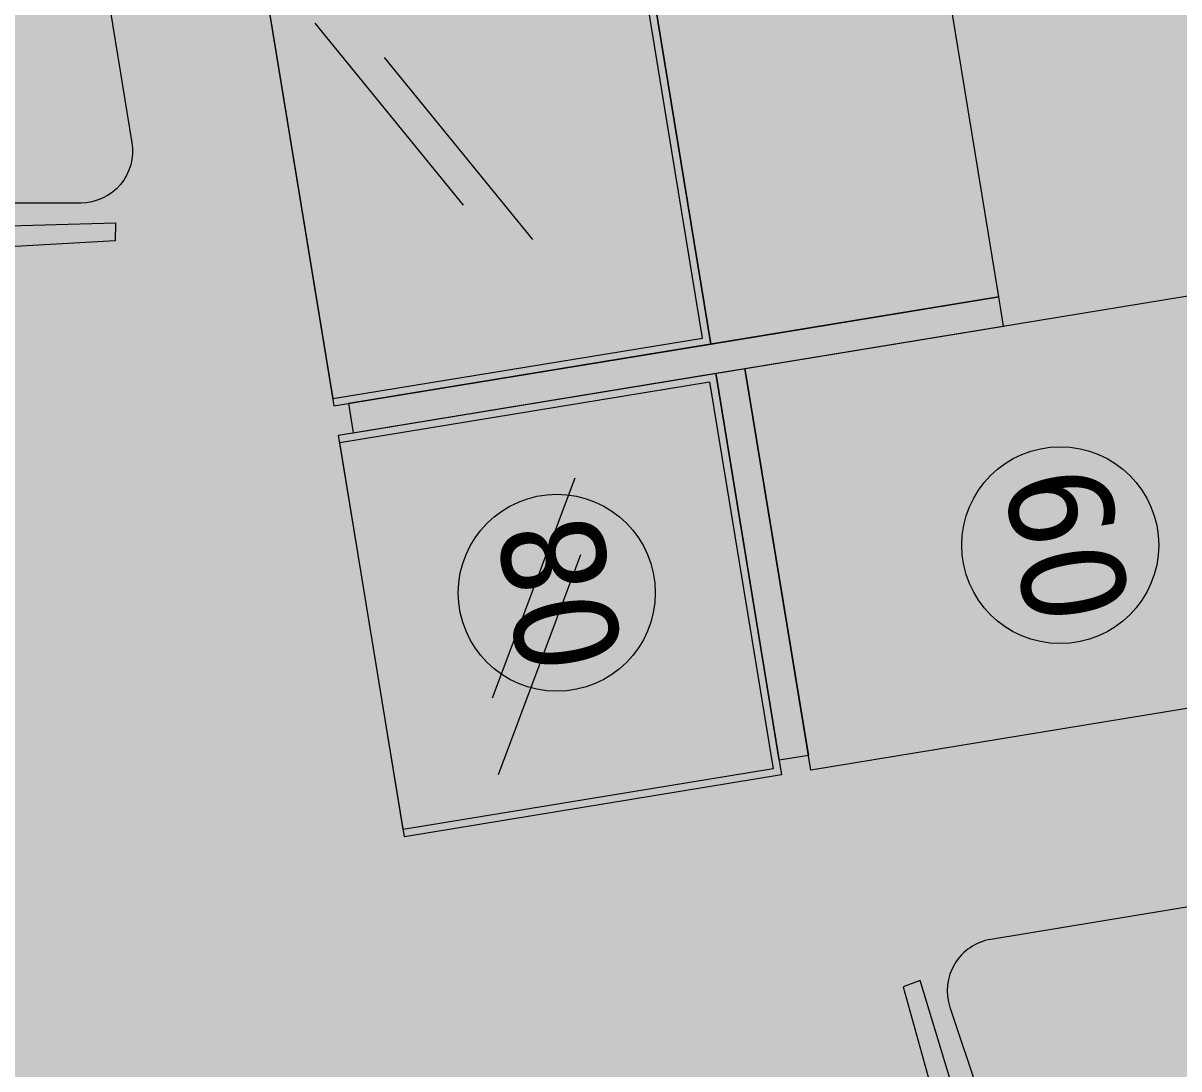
# Model space of a CAD drawing. Header units: metres. Extents: x 2 to 659295185, y -28 to 1124222152.
# Drawn here: x 655575.611 to 655577.173, y 1126596.318 to 1126597.731 of the extents above; entities that cross this region are included whole.
import ezdxf

# ---------------------------------------------------------------- set-up
doc = ezdxf.new("R2010")
doc.units = ezdxf.units.M
doc.header["$MEASUREMENT"] = 0
doc.linetypes.add('DASHDOT', pattern=[1, 0.5, -0.25, 0, -0.25])
doc.layers.get('0').update_dxf_attribs({"linetype": 'CONTINUOUS'})
for name, color, linetype, lineweight in [('LC-CODIGOS', 12, 'CONTINUOUS', 0), ('LC-MUEBLE MADERA', 12, 'CONTINUOUS', 9), ('LOCALES ASIGNADOS', 41, 'DASHDOT', 0)]:
    doc.layers.add(name, color=color, linetype=linetype, lineweight=lineweight)
doc.styles.get("Standard").update_dxf_attribs({"font": 'tahoma.ttf'})

# ---------------------------------------------------------------- blocks, each defined once
blk = doc.blocks.new('AA18B')
for p, q in [((-0.181, 0.5061), (-0.7336, 0.4174)), ((-1, 0.4063), (-0.875, 0.4063)), ((-1, -0.4062), (-1, 0.4063)), ((-0.875, 0.4063), (-0.875, -0.4062)), ((0, -0.3518), (0, 0.3518)), ((-0.8125, 0.3249), (-0.8125, -0.3249)), ((-1, -0.4062), (-0.875, -0.4062)), ((-0.7336, -0.4174), (-0.181, -0.5061))]:
    blk.add_line(p, q)
for centre, radius, start, end in [((-0.1562, 0.3518), 0.1562, 0, 99.1102), ((-0.7188, 0.3249), 0.0938, 99.1102, 180), ((-0.7188, -0.3249), 0.0938, 180, 260.8898), ((-0.1562, -0.3518), 0.1562, 260.8898, 0)]:
    blk.add_arc(centre, radius, start, end)
blk = doc.blocks.new('SILLAS ESCRITORIO')
for p, q in [((-0.0516, -0.3273), (-0.0152, 0.011)), ((-0.0152, 0.011), (0.0152, -0.011)), ((0.4836, 0.011), (0.4532, -0.011)), ((0.52, -0.3273), (0.4836, 0.011)), ((0.0152, -0.011), (-0.0273, -0.3317)), ((0.4532, -0.011), (0.4957, -0.3317)), ((-0.0273, -0.3317), (-0.0516, -0.3273)), ((0.4957, -0.3317), (0.52, -0.3273))]:
    blk.add_line(p, q)
at = {"extrusion": (0, 0, -1), "xscale": 0.4502390087509414, "yscale": 0.4502390087509414, "zscale": -0.4502390083395472, "rotation": 270}
blk.add_blockref('AA18B', (-0.2342, -0.3712), dxfattribs=at)
blk = doc.blocks.new('mueble de equip')
for p, q in [((161.5966, 51.2905), (161.3214, 51.4485)), ((160.9941, 51.4442), (160.719, 51.2862)), ((161.4253, 51.439), (161.7005, 51.2809)), ((160.9332, 51.3591), (160.658, 51.2011))]:
    blk.add_line(p, q)
for points in [[(161.2126, 53.4528), (161.7626, 53.4528), (161.7626, 51.699), (161.2126, 51.699)], [(161.1726, 52.0533), (159.9526, 52.0533), (159.9526, 51.659), (161.1726, 51.659)], [(161.2126, 51.1625), (161.2126, 52.0533), (161.1726, 52.0533), (161.1726, 51.1625)], [(161.7426, 51.659), (161.2126, 51.659), (161.2126, 51.699), (161.7426, 51.699)], [(161.1726, 51.659), (159.9526, 51.659), (159.9526, 51.1425), (161.1726, 51.1425)], [(161.1626, 51.649), (159.9626, 51.649), (159.9626, 51.1425), (161.1626, 51.1425)], [(161.7626, 51.1425), (161.2126, 51.1425), (161.2126, 51.659), (161.7626, 51.659)], [(161.7526, 51.1425), (161.2226, 51.1425), (161.2226, 51.649), (161.7526, 51.649)]]:
    blk.add_lwpolyline(points, close=True)
at = {"layer": 'LC-CODIGOS'}
for centre in [(161.5171, 52.081), (161.4705, 51.399)]:
    blk.add_circle(centre, 0.1331, dxfattribs=at)
at = {"xscale": -1, "rotation": 270.0526617585367}
blk.add_blockref('SILLAS ESCRITORIO', (162.399, 51.8267), dxfattribs=at)
at = {"rotation": 179.9473382414632}
blk.add_blockref('SILLAS ESCRITORIO', (160.8528, 50.5594), dxfattribs=at)
at = {"layer": 'LC-CODIGOS', "char_height": 0.13925, "width": 0.016231, "attachment_point": 1, "rotation": 180}
for s, insert in [('09', (161.6226, 52.0207)), ('08', (161.5777, 51.3331))]:
    blk.add_mtext(s, dxfattribs=dict(at, insert=insert))

msp = doc.modelspace()

# ---------------------------------------------------------------- hatches: boundary and pattern name
at = {"layer": 'LOCALES ASIGNADOS'}
msp.add_hatch(color=256, dxfattribs=at).paths.add_polyline_path([(655573.6331, 1126634.5074), (655553.8917, 1126631.272), (655555.8356, 1126619.4144), (655554.4093, 1126619.1806), (655558.2966, 1126595.4672), (655554.0154, 1126594.7654), (655555.9762, 1126582.7407), (655581.4343, 1126586.9137)])

# ---------------------------------------------------------------- block references
at = {"layer": 'LC-MUEBLE MADERA', "rotation": 279.3085903218055}
msp.add_blockref('mueble de equip', (655499.4917, 1126747.9918), dxfattribs=at)

doc.saveas('drawing.dxf')
